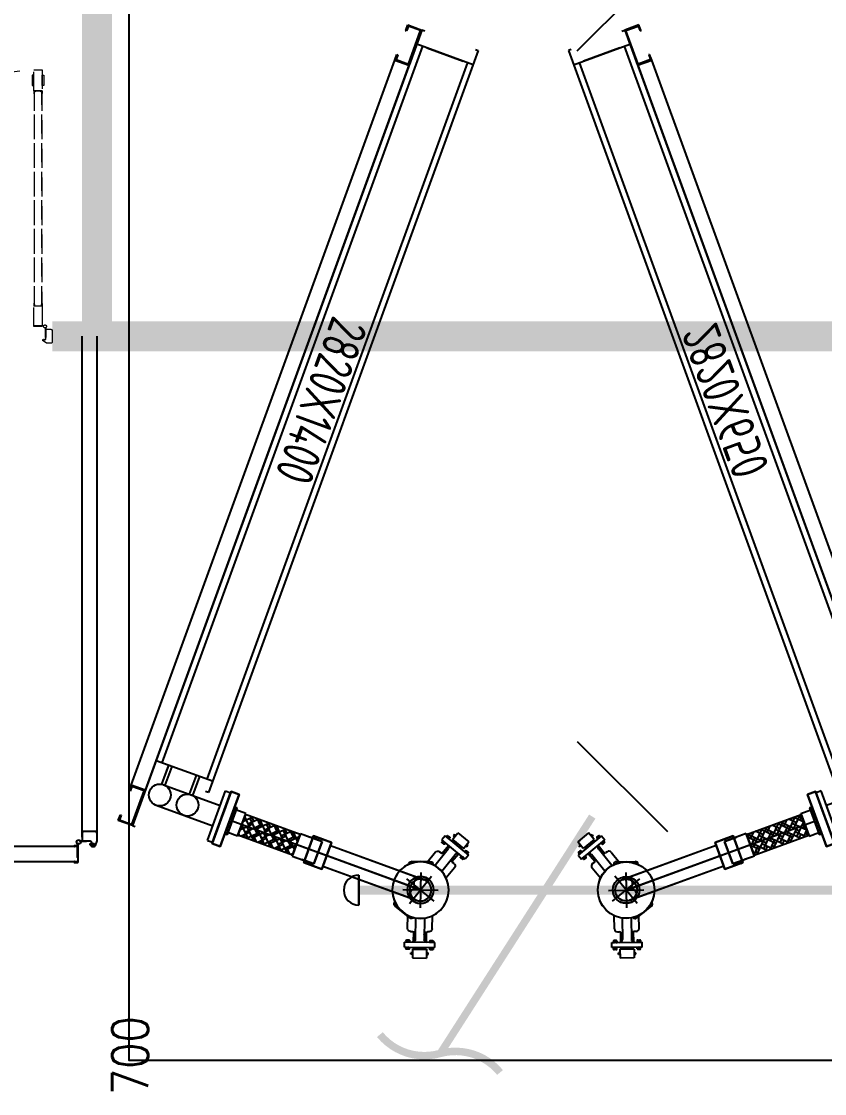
# Model space of a CAD drawing. Extents: x -3080 to 28500, y -1326 to 31609.
# Drawn here: x 6359.8 to 6627.4, y 8377.7 to 8734.8 of the extents above; entities that cross this region are included whole.
import ezdxf
from ezdxf.enums import TextEntityAlignment as Align

# ---------------------------------------------------------------- set-up
doc = ezdxf.new("R2010")
doc.units = 0
doc.header["$LTSCALE"] = 100
doc.linetypes.add('188K-SM-03-F05-ARCH-PA-Y2257103$0$DASHED', pattern=[19.05, 12.7, -6.35])
doc.linetypes.add('X-S-FAB-L05$0$DASHED', pattern=[0.75, 0.5, -0.25])
for name, color, linetype in [('0-xref', 8, 'Continuous'), ('188K-SM-03-F05-ARCH-PA-Y2257103$0$K-DIivder-3.5', 53, '188K-SM-03-F05-ARCH-PA-Y2257103$0$DASHED'), ('188K-SM-03-F05-ARCH-PA-Y2257103$0$K-Door', 53, 'Continuous'), ('188K-SM-03-F05-ARCH-PA-Y2257103$0$K-W-P1-3.5-非抗', 53, 'Continuous'), ('188K-SM-03-F05-MECH-DCC-Y2257103$0$00_AC_CHS_20℃', 3, 'Continuous'), ('188K-SM-03-F05-MECH-DCC-Y2257103$0$00_DCC', 7, 'Continuous'), ('188K-SM-03-F05-MECH-DCC-Y2257103$0$00_閥站分組', 1, 'Continuous'), ('188K-SM-07-F10-MECH-CR PIPE-Y2257103$0$00_AC_CHS_20℃', 3, 'Continuous'), ('188K-SM-07-F10-MECH-CR PIPE-Y2257103$0$00_DCC', 7, 'Continuous'), ('188K-SM-07-F10-MECH-CR PIPE-Y2257103$0$00_閥站分組', 1, 'Continuous'), ('X-S-FAB-L05$0$BR-D', 8, 'X-S-FAB-L05$0$DASHED'), ('X-S-FAB-L05$0$S-鋼柱', 8, 'Continuous'), ('X-S-FAB-L05$0$斜撐', 8, 'Continuous')]:
    doc.layers.add(name, color=color, linetype=linetype)
doc.layers.add('188K-SM-03-F05-ARCH-PA-Y2257103$0$K-DOOR-鋼板門', color=53, linetype='188K-SM-03-F05-ARCH-PA-Y2257103$0$DASHED', lineweight=9)
doc.layers.add('X-S-FAB-L05$0$XREF', color=8, linetype='Continuous', lineweight=0)
doc.styles.add('188K-SM-03-F05-ARCH-PA-Y2257103$0$Standard', font='txt.shx', dxfattribs={"bigfont": 'chineset.shx'})
doc.styles.add('188K-SM-03-F05-MECH-DCC-Y2257103$0$XFM1Q20-200k$0$aa-txt', font='isocp.shx', dxfattribs={"bigfont": 'chineset.shx'})
doc.styles.add('188K-SM-07-F10-MECH-CR PIPE-Y2257103$0$XFM1Q20-200k$0$aa-txt', font='isocp.shx', dxfattribs={"bigfont": 'chineset.shx'})
pattern_1 = [(135, (-2258.2576, -4619.8331), (-8e-16, 2.4374981), [5.1707143, -1.7235714]), (45, (-2259.4764, -4618.6144), (-8e-16, 2.4374981), [5.1707143, -1.7235714])]

# ---------------------------------------------------------------- blocks, each defined once
blk = doc.blocks.new('X-S-FAB-L05$0$SC1')
at = {"layer": 'DefPoints'}
blk.add_line((27924.99, 8342.12), (27954.99, 8312.12), dxfattribs=at)
blk = doc.blocks.new('X-S-FAB-L05$0$斜撐')
at = {"layer": 'X-S-FAB-L05$0$BR-D', "const_width": 0.5}
blk.add_lwpolyline([(962.111, 215.553, -0.296213), (957.952, 215.189, 0.299957), (953.747, 214.85, 0.006918)], format="xyb", dxfattribs=at)
at = {"layer": 'X-S-FAB-L05$0$BR-D', "linetype": 'ByBlock', "const_width": 0.5}
blk.add_lwpolyline([(964.365, 197.57), (957.952, 215.189)], dxfattribs=at)
blk = doc.blocks.new('X-S-FAB-L05$0$VC(C)')
at = {"layer": 'X-S-FAB-L05$0$S-鋼柱', "rotation": 90}
blk.add_blockref('X-S-FAB-L05$0$SC1', (14887.13, -19199.99), dxfattribs=at)
at = {"layer": 'X-S-FAB-L05$0$S-鋼柱'}
blk.add_blockref('X-S-FAB-L05$0$SC1', (-21379.98, 152.88), dxfattribs=at)
at = {"layer": 'X-S-FAB-L05$0$斜撐', "xscale": -5.000000000000004, "yscale": 5, "zscale": 5, "rotation": 167.3146368959792}
blk.add_blockref('X-S-FAB-L05$0$斜撐', (2062.8, 10492.59), dxfattribs=at)
blk = doc.blocks.new('X-S-FAB-L05')
at = {"layer": 'X-S-FAB-L05$0$XREF'}
blk.add_blockref('X-S-FAB-L05$0$VC(C)', (0, 0), dxfattribs=at)
blk = doc.blocks.new('188K-SM-03-F05-ARCH-PA-Y2257103$0$單開鋼板-900x1700')
at = {"ltscale": 0.005}
for p, q in [((6.12, 86.91), (6.67, 86.91)), ((6.12, 83.5), (6.12, 86.91)), ((6.67, 86.91), (6.67, 83.5)), ((6.67, 83.5), (6.12, 83.5)), ((3.47, 10.36), (3.47, 81.46)), ((3.47, 81.46), (3.51, 81.46)), ((3.51, 81.46), (3.51, 10.36)), ((5.93, 10.36), (5.93, 81.46)), ((5.93, 81.46), (5.98, 81.46)), ((5.98, 81.46), (5.97, 10.36)), ((3.51, 10.36), (3.47, 10.36)), ((5.97, 10.36), (5.93, 10.36)), ((0, 1.95), (0, -1.95)), ((1.98, 2.3), (0.35, 2.3)), ((2.09, -1.05), (2.09, 2.2)), ((87.91, -1.05), (87.91, 2.2)), ((88.02, 2.3), (89.65, 2.3)), ((90, 1.95), (90, -1.95)), ((0.35, -2.3), (1.95, -2.3)), ((1.95, -2.3), (3.05, -1.58)), ((2.63, -1.05), (2.09, -1.05)), ((2.52, -1.25), (2.52, -1.12)), ((2.52, -1.12), (2.63, -1.12)), ((3.05, -1.25), (2.52, -1.25)), ((3.1, -1.05), (2.94, -1.05)), ((2.94, -1.12), (3.05, -1.12)), ((3.05, -1.12), (3.05, -1.25)), ((3.13, -1.41), (3.13, -1.08)), ((86.87, -1.41), (86.87, -1.08)), ((86.9, -1.05), (87.06, -1.05)), ((86.95, -1.12), (86.95, -1.25)), ((87.06, -1.12), (86.95, -1.12)), ((86.95, -1.25), (87.48, -1.25)), ((88.05, -2.3), (86.95, -1.58)), ((87.37, -1.05), (87.91, -1.05)), ((87.48, -1.12), (87.37, -1.12)), ((87.48, -1.25), (87.48, -1.12)), ((89.65, -2.3), (88.05, -2.3))]:
    blk.add_line(p, q, dxfattribs=at)
for points in [[(3.33, 83.5), (3.33, 86.91), (2.78, 86.91), (2.78, 83.5)], [(6.12, 81.69), (6.12, 88.72), (3.33, 88.72), (3.33, 81.69)], [(6.11, 3.21), (6.11, 10.12), (3.33, 10.12), (3.33, 3.21)], [(5.9, 3.6), (2.77, 3.6), (2.77, 3.43), (5.9, 3.43)], [(2.26, -0.37), (2.26, 2.91), (2.09, 2.91), (2.09, -0.37)]]:
    blk.add_lwpolyline(points, close=True, dxfattribs=at)
for points in [[(3.37, 81.74), (3.37, 80.89, 0.158507), (3.38, 80.87), (3.43, 80.8, 0.72636), (3.47, 80.81), (3.47, 80.91, 0.414214), (3.46, 80.93, -0.414214), (3.44, 80.94), (3.44, 81.44, -0.414214), (3.47, 81.46), (3.77, 81.46, 0.414214), (3.79, 81.48), (3.79, 81.5, 0.414214), (3.77, 81.53), (3.47, 81.53, -0.414214), (3.44, 81.55), (3.44, 81.66, -0.414214), (3.47, 81.68), (4.7, 81.68), (4.72, 81.7), (4.75, 81.68), (5.98, 81.68, -0.414214), (6, 81.66), (6, 81.55, -0.414214), (5.98, 81.53), (5.68, 81.53, 0.414214), (5.66, 81.5), (5.66, 81.48, 0.414214), (5.68, 81.46), (5.98, 81.46, -0.414214), (6, 81.44), (6, 80.94, -0.414214), (5.99, 80.93), (5.99, 80.93, 0.414214), (5.98, 80.91), (5.98, 80.81, 0.72636), (6.01, 80.8), (6.07, 80.87, 0.158507), (6.07, 80.89), (6.07, 81.74, 0.414214), (6.05, 81.76), (3.4, 81.76, 0.414214)], [(4.72, 10.11), (4.7, 10.13), (3.46, 10.13, -0.414214), (3.44, 10.16), (3.44, 10.27, -0.414214), (3.46, 10.29), (3.77, 10.29, 0.414214), (3.79, 10.31), (3.79, 10.34, 0.414214), (3.77, 10.36), (3.46, 10.36, -0.414214), (3.44, 10.38), (3.44, 10.87, -0.414214), (3.45, 10.89), (3.45, 10.89, 0.414214), (3.47, 10.9), (3.47, 11, 0.72636), (3.43, 11.02), (3.38, 10.94, 0.158507), (3.37, 10.93), (3.37, 10.07, 0.414214), (3.39, 10.05), (6.05, 10.05, 0.414214), (6.07, 10.07), (6.07, 10.93, 0.158507), (6.07, 10.94), (6.01, 11.02, 0.72636), (5.97, 11), (5.97, 10.9, 0.414214), (5.99, 10.89, -0.414214), (6, 10.87), (6, 10.38, -0.414214), (5.98, 10.36), (5.67, 10.36, 0.414214), (5.65, 10.34), (5.65, 10.31, 0.414214), (5.67, 10.29), (5.98, 10.29, -0.414214), (6, 10.27), (6, 10.16, -0.414214), (5.98, 10.13), (4.74, 10.13)]]:
    blk.add_lwpolyline(points, format="xyb", close=True, dxfattribs=at)
at = {"linetype": '188K-SM-03-F05-ARCH-PA-Y2257103$0$DASHED', "ltscale": 0.01}
blk.add_arc((2.39, 3.27), 85.53, 359.2774, 87.5065, dxfattribs=at)
at = {"ltscale": 0.005, "extrusion": (0, 0, -1)}
blk.add_ellipse((2.4, 3.29), major_axis=(-0.344, 0.344), ratio=1, start_param=5.497787, end_param=11.780972, dxfattribs=at)
at = {"ltscale": 0.005}
for centre, major_axis, start_param, end_param in [((0.35, 1.95), (0.246, -0.246), 2.356194, 3.926991), ((1.98, 2.2), (0.0738, -0.0738), 7.068583, 8.63938), ((88.02, 2.2), (-0.0738, -0.0738), -2.356194, -0.785398), ((89.65, 1.95), (-0.246, -0.246), 2.356194, 3.926991), ((0.35, -1.95), (-0.246, -0.246), 5.497787, 7.068583), ((2.63, -1.08), (-0.0246, -0.0246), 0.785398, 3.926991), ((2.94, -1.08), (-0.0246, -0.0246), 3.926991, 7.068583), ((2.92, -1.41), (0.148, -0.148), 6.162283, 7.068583), ((3.1, -1.08), (0.0246, -0.0246), 7.068583, 8.63938), ((86.9, -1.08), (-0.0246, -0.0246), -2.356194, -0.785398), ((87.08, -1.41), (-0.148, -0.148), -0.785398, 0.120903), ((87.06, -1.08), (0.0246, -0.0246), -0.785398, 2.356194), ((87.37, -1.08), (0.0246, -0.0246), 2.356194, 5.497787), ((89.65, -1.95), (0.246, -0.246), -0.785398, 0.785398)]:
    blk.add_ellipse(centre, major_axis=major_axis, ratio=1, start_param=start_param, end_param=end_param, dxfattribs=at)
blk = doc.blocks.new('188K-SM-03-F05-ARCH-PA-Y2257103$0$雙開門-2000×1700')
for p, q in [((189.2, 97.53), (189.2, 92.63)), ((190, 97.53), (189.2, 97.53)), ((190, 92.63), (190, 97.53)), ((185.2, 96.18), (183.81, 96.12)), ((189.2, 96.18), (185.2, 96.18)), ((185.24, 93.98), (189.2, 93.98)), ((189.2, 92.63), (190, 92.63)), ((1.82, 2.5), (0, 2.5)), ((0, -2.5), (0, 2.5)), ((198.18, 2.5), (200, 2.5)), ((200, -2.5), (200, 2.5)), ((1.82, -2.5), (0, -2.5)), ((198.18, -2.5), (200, -2.5))]:
    blk.add_line(p, q)
for points in [[(10.89, 100.14), (10.89, 101.97), (10.89, 100.14), (4.29, 100.14), (4.29, 99.99), (4.73, 99.99), (4.73, 98.92, 0.414214), (4.85, 98.8), (4.97, 98.8), (4.97, 98.92), (4.87, 98.92), (4.87, 99.89), (5, 99.89), (5, 4.08), (4.87, 4.08), (4.87, 5.06), (4.97, 5.06), (4.97, 5.18), (4.85, 5.18, 0.414214), (4.73, 5.06), (4.73, 3.96, 0.414214), (4.85, 3.84), (10.15, 3.84, 0.414214), (10.28, 3.96), (10.28, 5.06, 0.414214), (10.15, 5.18), (10.03, 5.18), (10.03, 5.06), (10.13, 5.06), (10.13, 4.08), (10, 4.08), (10, 99.89), (10.13, 99.89), (10.13, 98.92), (10.03, 98.92), (10.03, 98.8), (10.15, 98.8, 0.414214), (10.28, 98.92), (10.28, 99.89), (11.07, 99.89, 0.414214), (11.13, 99.95), (11.13, 102.15, 0.414214), (11.07, 102.21), (10.28, 102.21), (10.28, 101.97), (10.89, 101.97)], [(195.89, 100.13), (195.89, 101.96), (195.89, 100.13), (189.29, 100.13), (189.29, 99.99), (189.72, 99.99), (189.72, 98.91, 0.414214), (189.85, 98.79), (189.97, 98.79), (189.97, 98.91), (189.87, 98.91), (189.87, 99.89), (190, 99.89), (190, 4.08), (189.87, 4.08), (189.87, 5.06), (189.97, 5.06), (189.97, 5.18), (189.85, 5.18, 0.414214), (189.72, 5.06), (189.72, 3.96, 0.414214), (189.85, 3.84), (195.15, 3.84, 0.414214), (195.27, 3.96), (195.27, 5.06, 0.414214), (195.15, 5.18), (195.03, 5.18), (195.03, 5.06), (195.13, 5.06), (195.13, 4.08), (195, 4.08), (195, 99.89), (195.13, 99.89), (195.13, 98.91), (195.03, 98.91), (195.03, 98.79), (195.15, 98.79, 0.414214), (195.27, 98.91), (195.27, 99.89), (196.07, 99.89, 0.414214), (196.13, 99.95), (196.13, 102.15, 0.414214), (196.07, 102.21), (195.28, 102.21), (195.28, 101.96), (195.89, 101.96)], [(195.8, 96.18), (199.8, 96.18), (201.19, 96.12, -0.327495), (201.98, 95.44, -0.089847), (202.2, 84.71, -1.144881), (200.27, 85.14, 0.137079), (200.27, 93.46, 0.349357), (199.76, 93.98), (195.8, 93.98)], [(4.73, -0.61, 0.306748), (4.46, -0.21), (4.14, -0.21, 0.306748), (3.87, -0.61), (3.98, -0.61, -0.414214), (4.09, -0.72), (4.09, -0.73), (3.96, -0.73), (3.96, -1.46), (4.63, -1.46), (4.63, -0.73), (4.51, -0.73), (4.51, -0.72, -0.414214), (4.62, -0.61), (4.73, -0.61), (4.8, -0.61, -0.414214), (5, -0.81), (5, -1.47, -0.320245), (4.66, -1.95), (3.05, -2.5), (0.6, -2.5, -0.414214), (0, -1.9), (0, 1.9, -0.414214), (0.6, 2.5), (3.05, 2.5), (3.05, 0.05), (3.05, 0.05, 0.414214), (3.71, -0.61), (3.86, -0.61)], [(195.27, -0.61, -0.306748), (195.54, -0.21), (195.86, -0.21, -0.306748), (196.13, -0.61), (196.02, -0.61, 0.414214), (195.91, -0.72), (195.91, -0.73), (196.04, -0.73), (196.04, -1.46), (195.37, -1.46), (195.37, -0.73), (195.49, -0.73), (195.49, -0.72, 0.414214), (195.38, -0.61), (195.27, -0.61), (195.2, -0.61, 0.414214), (195, -0.81), (195, -1.47, 0.320245), (195.34, -1.95), (196.95, -2.5), (199.4, -2.5, 0.414214), (200, -1.9), (200, 1.9, 0.414214), (199.4, 2.5), (196.95, 2.5), (196.95, 0.05), (196.95, 0.05, -0.414214), (196.29, -0.61), (196.14, -0.61)]]:
    blk.add_lwpolyline(points, format="xyb")
blk.add_lwpolyline([(195, 92.63), (195, 97.53), (195.8, 97.53), (195.8, 92.63)], close=True)
at = {"ltscale": 500}
for points in [[(8.53, 3.84), (4.03, 3.84), (4.03, 4.09), (8.53, 4.09)], [(191.47, 3.84), (195.97, 3.84), (195.97, 4.09), (191.47, 4.09)], [(3.3, 1), (3.3, 3.1), (3.05, 3.1), (3.05, 1)], [(196.7, 1), (196.7, 3.1), (196.95, 3.1), (196.95, 1)]]:
    blk.add_lwpolyline(points, close=True, dxfattribs=at)
at = {"linetype": '188K-SM-03-F05-ARCH-PA-Y2257103$0$DASHED', "ltscale": 0.01}
for centre, start, end in [((0, 0), 0, 87.2908), ((200, 0), 92.7092, 180)]:
    blk.add_arc(centre, 100, start, end, dxfattribs=at)
for centre, major_axis, start_param, end_param in [((212.54, 89.46), (-21.29, 21.29), 0.585307, 0.943734), ((183.88, 95.25), (0.624, 0.624), 0.866962, 2.13291), ((199.61, 89.32), (-10.93, 10.93), 0.51383, 1.058752), ((185.31, 93.4), (-0.417, 0.417), -0.669314, 0.675093), ((183.79, 84.79), (-0.707, 0.707), 0.872811, 4.284184)]:
    blk.add_ellipse(centre, major_axis=major_axis, ratio=1, start_param=start_param, end_param=end_param)
at = {"ltscale": 500, "extrusion": (0, 0, -1)}
blk.add_ellipse((3.5, 3.64), major_axis=(0.495, 0.495), ratio=1, start_param=3.926991, end_param=10.210176, dxfattribs=at)
at = {"ltscale": 500}
blk.add_ellipse((196.5, 3.64), major_axis=(-0.495, 0.495), ratio=1, start_param=3.926991, end_param=10.210176, dxfattribs=at)
at = {"color": 8, "style": '188K-SM-03-F05-ARCH-PA-Y2257103$0$Standard', "width": 0.85}
blk.add_text('2000*1700', height=12, dxfattribs=at).set_placement((100, -13.5), align=Align.MIDDLE_CENTER)
blk = doc.blocks.new('188K-SM-03-F05-ARCH-PA-Y2257103')
at = {"layer": '188K-SM-03-F05-ARCH-PA-Y2257103$0$K-DIivder-3.5', "linetype": 'ByBlock', "ltscale": 2, "const_width": 10}
blk.add_lwpolyline([(6385, 9007.5), (6385, 8629.99)], dxfattribs=at)
at = {"layer": '188K-SM-03-F05-ARCH-PA-Y2257103$0$K-DIivder-3.5', "linetype": 'ByBlock', "ltscale": 2, "const_width": 10, "elevation": 0}
blk.add_lwpolyline([(6370.05, 8629.99), (7515.05, 8629.99)], dxfattribs=at)
at = {"layer": '188K-SM-03-F05-ARCH-PA-Y2257103$0$K-W-P1-3.5-非抗'}
for p, q in [((6380, 8465), (6380, 8629.99)), ((6385, 8465), (6385, 8629.99))]:
    blk.add_line(p, q, dxfattribs=at)
at = {"layer": '188K-SM-03-F05-ARCH-PA-Y2257103$0$K-Door', "rotation": 89.99999999999999}
blk.add_blockref('188K-SM-03-F05-ARCH-PA-Y2257103$0$雙開門-2000×1700', (6382.5, 8265), dxfattribs=at)
at = {"layer": '188K-SM-03-F05-ARCH-PA-Y2257103$0$K-DOOR-鋼板門', "xscale": -1}
blk.add_blockref('188K-SM-03-F05-ARCH-PA-Y2257103$0$單開鋼板-900x1700', (6370.05, 8629.99, 0), dxfattribs=at)
blk = doc.blocks.new('188K-SM-03-F05-MECH-DCC-Y2257103$0$XFM1P20-200k$0$005')
at = {"layer": '188K-SM-03-F05-MECH-DCC-Y2257103$0$00_DCC'}
h = blk.add_hatch(dxfattribs=at)
h.set_pattern_fill('AR-HBONE', color=60, scale=0.430893, angle=360, style=0)
h.set_pattern_definition(pattern_1)
h.paths.add_polyline_path([(21.88125, -3.01625), (21.88125, 3.01625), (5.88125, 3.01625), (5.88125, -3.01625)])
edge = h.paths.add_edge_path(flags=17)
edge.add_line((21.88125, 3.01625), (21.88125, -3.01625))
at = {"layer": '188K-SM-03-F05-MECH-DCC-Y2257103$0$00_DCC', "color": 60}
for p, q in [((5.88125, 3.31625), (3, 3.31625)), ((5.88125, 3.31625), (5.88125, -3.31625)), ((21.88125, 3.01625), (5.88125, 3.01625)), ((5.88125, 3.01625), (5.88125, -3.01625)), ((21.88125, 3.31625), (24.7625, 3.31625)), ((21.88125, 3.31625), (21.88125, -3.31625)), ((21.88125, 3.01625), (21.88125, -3.01625)), ((21.88125, -3.01625), (21.88125, 3.01625)), ((28.2625, 3.31625), (24.7625, 3.31625)), ((28.2625, 3.31625), (28.2625, -3.31625)), ((5.88125, -3.31625), (3, -3.31625)), ((21.88125, -3.01625), (5.88125, -3.01625)), ((21.88125, -3.31625), (28.2625, -3.31625)), ((28.2625, -3.31625), (25.38125, -3.31625))]:
    blk.add_line(p, q, dxfattribs=at)
for points in [[(0, -7.6), (0, 7.6), (2.38125, 7.6), (2.38125, -7.6), (0, -7.6)], [(2.38125, 3.8975), (3, 3.8975), (3, -3.8975), (2.38125, -3.8975)]]:
    blk.add_lwpolyline(points, dxfattribs=at)
blk = doc.blocks.new('188K-SM-03-F05-MECH-DCC-Y2257103$0$DCC_配管')
at = {"layer": '188K-SM-03-F05-MECH-DCC-Y2257103$0$00_DCC', "color": 60}
for p, q in [((-70.17, 42.9, 0), (-71.01, 42.9, 0)), ((-68.98, 44.57, 0), (-69.54, 44.57, 0)), ((-69.54, 44.57, 0), (-69.54, 44.07, 0)), ((-68.98, 44.07, 0), (-69.54, 44.07, 0)), ((-64.28, 45.79, 0), (-68.98, 45.79, 0)), ((-68.98, 42.85, 0), (-68.98, 45.79, 0)), ((-64.28, 42.85, 0), (-64.28, 45.79, 0)), ((-64.28, 44.57, 0), (-63.72, 44.57, 0)), ((-64.28, 44.07, 0), (-63.72, 44.07, 0)), ((-63.72, 44.57, 0), (-63.72, 44.07, 0)), ((-63.08, 42.9, 0), (-62.24, 42.9, 0)), ((-71.66, 42.26, 0), (-71.66, 40.55, 0)), ((-61.6, 42.26, 0), (-71.66, 42.26, 0)), ((-71.66, 40.55, 0), (-61.6, 40.55, 0)), ((-71.15, 42.78, 0), (-71.15, 42.38, 0)), ((-71.15, 40.03, 0), (-71.15, 40.44, 0)), ((-70.17, 39.92, 0), (-71.01, 39.92, 0)), ((-70.87, 42.78, 0), (-70.87, 42.38, 0)), ((-70.87, 40.03, 0), (-70.87, 40.44, 0)), ((-70.31, 42.78, 0), (-70.31, 42.38, 0)), ((-70.31, 40.03, 0), (-70.31, 40.44, 0)), ((-70.03, 42.78, 0), (-70.03, 42.38, 0)), ((-70.03, 40.03, 0), (-70.03, 40.44, 0)), ((-64.28, 42.85, 0), (-68.98, 42.85, 0)), ((-68.77, 37.09, 0), (-68.77, 40.49, 0)), ((-68.12, 32.48, 0), (-68.12, 39.59, 0)), ((-67.74, 42.26, 0), (-67.74, 42.85, 0)), ((-65.52, 42.26, 0), (-65.52, 42.85, 0)), ((-65.14, 32.48, 0), (-65.14, 39.55, 0)), ((-64.49, 37.09, 0), (-64.49, 40.49, 0)), ((-63.22, 42.78, 0), (-63.22, 42.38, 0)), ((-63.22, 40.03, 0), (-63.22, 40.44, 0)), ((-63.08, 39.92, 0), (-62.24, 39.92, 0)), ((-62.94, 42.78, 0), (-62.94, 42.38, 0)), ((-62.94, 40.03, 0), (-62.94, 40.44, 0)), ((-62.38, 42.78, 0), (-62.38, 42.38, 0)), ((-62.38, 40.03, 0), (-62.38, 40.44, 0)), ((-62.1, 42.78, 0), (-62.1, 42.38, 0)), ((-62.1, 40.03, 0), (-62.1, 40.44, 0)), ((-61.6, 42.26, 0), (-61.6, 40.55, 0)), ((-70.73, 36.03, 0), (-70.73, 31.66, 0)), ((-69.73, 37.03, 0), (-69.12, 37.03, 0)), ((-63.52, 37.03, 0), (-64.14, 37.03, 0)), ((-62.52, 36.03, 0), (-62.52, 31.66, 0)), ((-66.63, 17.31, 0), (-66.63, 29.02, 0)), ((-33.99, 15.66), (-65.24, 26.54, 0)), ((-72.48, 23.16, 0), (-60.78, 23.16, 0)), ((-66.63, 23.16, 0), (-3.17, 1.1)), ((-36.38, 8.77), (-67.83, 19.72, 0)), ((-70.73, 14.66, 0), (-70.73, 14.67, 0)), ((-62.52, 14.66, 0), (-62.52, 14.67, 0)), ((-69.73, 13.66, 0), (-63.52, 13.66, 0)), ((-1.2, -3.45), (1.2, 3.45))]:
    blk.add_line(p, q, dxfattribs=at)
at = {"layer": '188K-SM-03-F05-MECH-DCC-Y2257103$0$00_DCC', "color": 60, "elevation": 0}
for points in [[(-30.71, 5.67), (-36.73, 7.76), (-33.64, 16.67), (-27.62, 14.58)], [(-31.42, 5.91), (-30.71, 5.67), (-27.62, 14.58), (-28.33, 14.83)]]:
    blk.add_lwpolyline(points, dxfattribs=at)
at = {"layer": '188K-SM-03-F05-MECH-DCC-Y2257103$0$00_DCC', "color": 60}
for radius in [9.44, 4.44, 3.65]:
    blk.add_circle((-66.63, 23.16, 0), radius, dxfattribs=at)
for centre, radius, start, end in [((-71.01, 42.75, 0), 0.143, 12.6804, 167.3196), ((-70.59, 42.49, 0), 0.406, 46.3972, 133.6028), ((-70.17, 42.75, 0), 0.143, 12.6804, 167.3196), ((-63.08, 42.75, 0), 0.143, 12.6804, 167.3196), ((-62.66, 42.49, 0), 0.406, 46.3972, 133.6028), ((-62.24, 42.75, 0), 0.143, 12.6804, 167.3196), ((-71.29, 42.41, 0), 0.143, 270, 347.3196), ((-71.29, 40.41, 0), 0.143, 12.6804, 90), ((-71.01, 42.41, 0), 0.143, 192.6804, 347.3196), ((-71.01, 40.41, 0), 0.143, 12.6804, 167.3196), ((-71.01, 40.06, 0), 0.143, 192.6804, 347.3196), ((-70.59, 42.67, 0), 0.406, 226.3972, 313.6028), ((-70.59, 40.14, 0), 0.406, 46.3972, 133.6028), ((-70.59, 40.33, 0), 0.406, 226.3972, 313.6028), ((-70.17, 42.41, 0), 0.143, 192.6804, 347.3196), ((-70.17, 40.41, 0), 0.143, 12.6804, 167.3196), ((-70.17, 40.06, 0), 0.143, 192.6804, 347.3196), ((-69.89, 42.41, 0), 0.143, 192.6804, 270), ((-69.89, 40.41, 0), 0.143, 90, 167.3196), ((-69.12, 39.55, 0), 1, 0, 90), ((-64.13, 39.55, 0), 1, 90, 180), ((-63.36, 42.41, 0), 0.143, 270, 347.3196), ((-63.36, 40.41, 0), 0.143, 12.6804, 90), ((-63.08, 42.41, 0), 0.143, 192.6804, 347.3196), ((-63.08, 40.41, 0), 0.143, 12.6804, 167.3196), ((-63.08, 40.06, 0), 0.143, 192.6804, 347.3196), ((-62.66, 42.67, 0), 0.406, 226.3972, 313.6028), ((-62.66, 40.14, 0), 0.406, 46.3972, 133.6028), ((-62.66, 40.33, 0), 0.406, 226.3972, 313.6028), ((-62.24, 42.41, 0), 0.143, 192.6804, 347.3196), ((-62.24, 40.41, 0), 0.143, 12.6804, 167.3196), ((-62.24, 40.06, 0), 0.143, 192.6804, 347.3196), ((-61.96, 42.41, 0), 0.143, 192.6804, 270), ((-61.96, 40.41, 0), 0.143, 90, 167.3196), ((-69.73, 36.03, 0), 1, 90, 180), ((-69.12, 38.03, 0), 1, 270, 0), ((-64.14, 38.03, 0), 1, 180, 270), ((-63.52, 36.03, 0), 1, 0, 90), ((-66.67, 20.94, 0), 2.22, 271.0793, 88.9207), ((-69.73, 14.66, 0), 1, 180, 270), ((-63.52, 14.66, 0), 1, 270, 0)]:
    blk.add_arc(centre, radius, start, end, dxfattribs=at)
at = {"layer": '188K-SM-03-F05-MECH-DCC-Y2257103$0$00_DCC', "color": 60, "xscale": -1.210111893907765, "yscale": 1.210111893907765, "zscale": 1.210111893907765, "rotation": 340.8548292855317}
blk.add_blockref('188K-SM-03-F05-MECH-DCC-Y2257103$0$XFM1P20-200k$0$005', (0, 0), dxfattribs=at)
blk = doc.blocks.new('188K-SM-03-F05-MECH-DCC-Y2257103$0$DCC-2_2.82x1.4')
at = {"layer": '188K-SM-03-F05-MECH-DCC-Y2257103$0$00_DCC', "color": 4}
for p, q in [((278.05, 32.11), (260.55, 32.11)), ((260.55, 30.31), (260.55, 32.11)), ((278.05, 30.31), (260.55, 30.31)), ((265.65, 10.21), (265.65, 30.31)), ((272.95, 10.21), (272.95, 30.31)), ((278.05, 30.31), (278.05, 32.11)), ((0, 25.01), (263, 25.11)), ((0, 24.01), (0, 25.01)), ((5, 25.01), (5, 5.01)), ((5, 25.01), (5, 5.01)), ((259, 25.11), (259, 5.11)), ((263, 25.11), (263, 24.11)), ((5, 23.01), (259, 23.11)), ((5, 8.61), (5, 21.41)), ((265.65, 20.61), (259, 20.61)), ((265.65, 19.41), (259, 19.41)), ((265.65, 10.81), (259, 10.81)), ((265.65, 9.61), (259, 9.61)), ((0, 6.01), (0, 5.01)), ((5, 7.01), (259, 7.11))]:
    blk.add_line(p, q, dxfattribs=at)
at = {"layer": '188K-SM-03-F05-MECH-DCC-Y2257103$0$00_DCC', "color": 24}
for p, q in [((0, 5.01), (282, 5.11)), ((282, 5.11), (282, 6.11))]:
    blk.add_line(p, q, dxfattribs=at)
at = {"layer": '188K-SM-03-F05-MECH-DCC-Y2257103$0$00_DCC'}
for p, q in [((0, 0), (0, 5)), ((0, 5), (12.5, 5)), ((12.18, 4.68), (0.32, 4.68)), ((0.32, 4.68), (0.32, 0.32)), ((12.18, 0.32), (12.18, 4.68)), ((12.5, 5), (12.5, 0)), ((12.5, -0.05), (12.5, 4.95)), ((269.5, 5.11), (269.5, 0.11)), ((269.5, 0.11), (269.5, 5.11)), ((269.5, 5.11), (282, 5.11)), ((281.68, 4.79), (269.82, 4.79)), ((269.82, 4.79), (269.82, 0.43)), ((281.68, 0.43), (281.68, 4.79)), ((282, 5.11), (282, 0.11)), ((2, 0), (0, 0)), ((0.32, 0.32), (2, 0.32)), ((2, 0.32), (2, 0)), ((10.5, 0), (10.5, 0.32)), ((10.5, 0.32), (12.18, 0.32)), ((12.5, 0), (10.5, 0)), ((271.5, 0.11), (269.5, 0.11)), ((269.82, 0.43), (271.5, 0.43)), ((271.5, 0.43), (271.5, 0.11)), ((280, 0.11), (280, 0.43)), ((280, 0.43), (281.68, 0.43)), ((282, 0.11), (280, 0.11))]:
    blk.add_line(p, q, dxfattribs=at)
at = {"layer": '188K-SM-03-F05-MECH-DCC-Y2257103$0$00_DCC', "color": 3}
for p, q in [((12.5, 4.95), (269.5, 5.11)), ((269.5, 0.11), (12.5, -0.05))]:
    blk.add_line(p, q, dxfattribs=at)
at = {"layer": '188K-SM-03-F05-MECH-DCC-Y2257103$0$00_DCC'}
blk.add_lwpolyline([(2, -0.16), (2, 0)], dxfattribs=at)
at = {"layer": '188K-SM-03-F05-MECH-DCC-Y2257103$0$00_DCC', "color": 4}
for centre in [(269.3, 20.01), (269.3, 10.21)]:
    blk.add_circle(centre, 3.65, dxfattribs=at)
at = {"layer": '188K-SM-03-F05-MECH-DCC-Y2257103$0$00_DCC', "xscale": -1, "rotation": 70.85482928510031}
blk.add_blockref('188K-SM-03-F05-MECH-DCC-Y2257103$0$DCC_配管', (269.3, 32.11), dxfattribs=at)
at = {"layer": '188K-SM-03-F05-MECH-DCC-Y2257103$0$00_DCC', "color": 4, "style": '188K-SM-03-F05-MECH-DCC-Y2257103$0$XFM1Q20-200k$0$aa-txt', "width": 0.8}
blk.add_text('2820X1400', height=12.5, rotation=360, dxfattribs=at).set_placement((127.55, 15.83), align=Align.MIDDLE)
blk = doc.blocks.new('188K-SM-03-F05-MECH-DCC-Y2257103$0$DCC-3_2.82x0.65')
at = {"layer": '188K-SM-03-F05-MECH-DCC-Y2257103$0$00_DCC'}
for p, q in [((-0.68, -1.88), (0, 0)), ((0, 0), (4.7, -1.71)), ((-0.38, -1.99), (-0.68, -1.88)), ((0.19, -0.41), (-0.38, -1.99)), ((4.29, -1.9), (0.19, -0.41)), ((0.23, -13.05), (4.29, -1.9)), ((4.7, -1.71), (0.42, -13.46)), ((-4.28, -11.75), (-3.59, -9.87)), ((-3.29, -9.98), (-3.87, -11.55)), ((-3.59, -9.87), (-3.29, -9.98)), ((-4.32, -11.73), (0.37, -13.44)), ((0.42, -13.46), (-4.28, -11.75)), ((-3.87, -11.55), (0.23, -13.05)), ((-92.85, -255.13), (-92.17, -253.25)), ((-87.47, -254.96), (-92.17, -253.25)), ((-92.17, -253.25), (-87.47, -254.96)), ((-92.55, -255.24), (-92.85, -255.13)), ((-91.98, -253.66), (-92.55, -255.24)), ((-87.88, -255.15), (-91.98, -253.66)), ((-91.94, -266.3), (-87.88, -255.15)), ((-87.47, -254.96), (-91.75, -266.71)), ((-96.44, -265), (-95.76, -263.12)), ((-95.46, -263.23), (-96.03, -264.8)), ((-95.76, -263.12), (-95.46, -263.23)), ((-91.75, -266.71), (-96.44, -265)), ((-96.03, -264.8), (-91.94, -266.3))]:
    blk.add_line(p, q, dxfattribs=at)
at = {"layer": '188K-SM-03-F05-MECH-DCC-Y2257103$0$00_DCC', "color": 24}
for p, q in [((4.71, -1.71), (-91.75, -266.71)), ((-91.75, -266.71), (-90.81, -267.05))]:
    blk.add_line(p, q, dxfattribs=at)
at = {"layer": '188K-SM-03-F05-MECH-DCC-Y2257103$0$00_DCC', "color": 40}
for p, q in [((5.65, -2.06), (4.71, -1.71)), ((4.88, -7.1), (-81.99, -245.78)), ((21.79, -13.26), (3, -6.41)), ((21.79, -13.26), (3, -6.41)), ((23.5, -8.56), (-66.45, -255.7)), ((6.38, -7.65), (18.4, -12.03)), ((22.56, -8.22), (23.5, -8.56)), ((19.91, -12.57), (-66.96, -251.26)), ((-65.08, -251.94), (-83.87, -245.1)), ((-81.92, -252.88), (-79.64, -246.64)), ((-80.79, -253.3), (-78.52, -247.05)), ((-81.36, -253.09), (-62.47, -259.97)), ((-72.71, -256.24), (-70.43, -249.99)), ((-71.58, -256.65), (-69.31, -250.4)), ((-66.45, -255.7), (-67.39, -255.36)), ((-66.72, -271.62), (-60.72, -255.18)), ((-65.02, -272.24), (-59.03, -255.8)), ((-60.72, -255.18), (-59.03, -255.8)), ((-83.85, -259.95), (-64.97, -266.83)), ((-66.72, -271.62), (-65.02, -272.24))]:
    blk.add_line(p, q, dxfattribs=at)
at = {"layer": '188K-SM-03-F05-MECH-DCC-Y2257103$0$00_DCC', "color": 3}
for p, q in [((-92.17, -253.25), (-4.32, -11.73)), ((0.37, -13.44), (-87.47, -254.96))]:
    blk.add_line(p, q, dxfattribs=at)
at = {"layer": '188K-SM-03-F05-MECH-DCC-Y2257103$0$00_DCC'}
blk.add_lwpolyline([(-0.83, -1.82), (-0.68, -1.88)], dxfattribs=at)
at = {"layer": '188K-SM-03-F05-MECH-DCC-Y2257103$0$00_DCC', "color": 40}
for centre in [(-82.61, -256.52), (-73.4, -259.87)]:
    blk.add_circle(centre, 3.65, dxfattribs=at)
at = {"layer": '188K-SM-03-F05-MECH-DCC-Y2257103$0$00_DCC', "xscale": -1, "rotation": 320.8337698537623}
blk.add_blockref('188K-SM-03-F05-MECH-DCC-Y2257103$0$DCC_配管', (-62.03, -264.02), dxfattribs=at)
at = {"layer": '188K-SM-03-F05-MECH-DCC-Y2257103$0$00_DCC', "color": 40, "style": '188K-SM-03-F05-MECH-DCC-Y2257103$0$XFM1Q20-200k$0$aa-txt', "width": 0.8}
blk.add_text('2820X650', height=12.5, rotation=249.9789, dxfattribs=at).set_placement((-28.8, -125.26), align=Align.MIDDLE)
blk = doc.blocks.new('188K-SM-03-F05-MECH-DCC-Y2257103')
at = {"layer": '188K-SM-03-F05-MECH-DCC-Y2257103$0$00_AC_CHS_20℃', "ltscale": 1000}
for p, q in [((6472.19, 8450.48, 0), (6472.19, 8440.48, 0)), ((6472.19, 8440.48, 0), (6472.19, 8450.48, 0))]:
    blk.add_line(p, q, dxfattribs=at)
at = {"layer": '188K-SM-03-F05-MECH-DCC-Y2257103$0$00_AC_CHS_20℃', "ltscale": 1000, "const_width": 3, "elevation": 0}
blk.add_lwpolyline([(6472.19, 8445.48), (7491.72, 8445.48)], dxfattribs=at)
at = {"layer": '188K-SM-03-F05-MECH-DCC-Y2257103$0$00_AC_CHS_20℃', "ltscale": 1000}
blk.add_arc((6472.19, 8445.48, 0), 5, 90, 270, dxfattribs=at)
blk.add_arc((6472.19, 8445.48, 0), 5, 90, 270, dxfattribs=at)
at = {"layer": '188K-SM-03-F05-MECH-DCC-Y2257103$0$00_閥站分組', "ltscale": 1000}
blk.add_lwpolyline([(6395.66, 8873.93), (7569.78, 8873.93), (7569.78, 8388.77), (6395.66, 8388.77)], close=True, dxfattribs=at)
at = {"layer": '188K-SM-03-F05-MECH-DCC-Y2257103$0$00_DCC', "rotation": 249.978940568662}
blk.add_blockref('188K-SM-03-F05-MECH-DCC-Y2257103$0$DCC-2_2.82x1.4', (6488.52, 8733.69), dxfattribs=at)
at = {"layer": '188K-SM-03-F05-MECH-DCC-Y2257103$0$00_DCC', "xscale": -1}
blk.add_blockref('188K-SM-03-F05-MECH-DCC-Y2257103$0$DCC-3_2.82x0.65', (6565.52, 8733.69), dxfattribs=at)
blk = doc.blocks.new('188K-SM-07-F10-MECH-CR PIPE-Y2257103$0$XFM1P20-200k$0$005')
at = {"layer": '188K-SM-07-F10-MECH-CR PIPE-Y2257103$0$00_DCC'}
h = blk.add_hatch(dxfattribs=at)
h.set_pattern_fill('AR-HBONE', color=60, scale=0.430893, angle=360, style=0)
h.set_pattern_definition(pattern_1)
h.paths.add_polyline_path([(21.88125, -3.01625), (21.88125, 3.01625), (5.88125, 3.01625), (5.88125, -3.01625)])
edge = h.paths.add_edge_path(flags=17)
edge.add_line((21.88125, 3.01625), (21.88125, -3.01625))
at = {"layer": '188K-SM-07-F10-MECH-CR PIPE-Y2257103$0$00_DCC', "color": 60}
for p, q in [((5.88125, 3.31625), (3, 3.31625)), ((5.88125, 3.31625), (5.88125, -3.31625)), ((21.88125, 3.01625), (5.88125, 3.01625)), ((5.88125, 3.01625), (5.88125, -3.01625)), ((21.88125, 3.31625), (24.7625, 3.31625)), ((21.88125, 3.31625), (21.88125, -3.31625)), ((21.88125, 3.01625), (21.88125, -3.01625)), ((21.88125, -3.01625), (21.88125, 3.01625)), ((28.2625, 3.31625), (24.7625, 3.31625)), ((28.2625, 3.31625), (28.2625, -3.31625)), ((5.88125, -3.31625), (3, -3.31625)), ((21.88125, -3.01625), (5.88125, -3.01625)), ((21.88125, -3.31625), (28.2625, -3.31625)), ((28.2625, -3.31625), (25.38125, -3.31625))]:
    blk.add_line(p, q, dxfattribs=at)
for points in [[(0, -7.6), (0, 7.6), (2.38125, 7.6), (2.38125, -7.6), (0, -7.6)], [(2.38125, 3.8975), (3, 3.8975), (3, -3.8975), (2.38125, -3.8975)]]:
    blk.add_lwpolyline(points, dxfattribs=at)
blk = doc.blocks.new('188K-SM-07-F10-MECH-CR PIPE-Y2257103$0$DCC_配管')
at = {"layer": '188K-SM-07-F10-MECH-CR PIPE-Y2257103$0$00_DCC', "color": 60}
for p, q in [((-64.6, 32.32, 0), (-64.61, 32.32, 0)), ((-63.2, 32.48, 0), (-58.33, 28.64, 0)), ((-71.24, 26.73, 0), (-62.06, 19.48, 0)), ((-63.02, 27.7, 0), (-70.28, 18.51, 0)), ((-33.99, 15.66), (-65.45, 26.55, 0)), ((-58.16, 27.23, 0), (-58.16, 27.23, 0)), ((-66.65, 23.11, 0), (-3.17, 1.1)), ((-77.84, 15.55, 0), (-75.14, 18.98, 0)), ((-36.38, 8.77), (-67.65, 19.59, 0)), ((-73.6, 16.72, 0), (-78, 11.14, 0)), ((-71.25, 14.87, 0), (-75.63, 9.32, 0)), ((-82.43, 11.23, 0), (-81.37, 12.58, 0)), ((-74.54, 5, 0), (-82.43, 11.23, 0)), ((-82.36, 10.51, 0), (-82.1, 10.83, 0)), ((-81.37, 12.58, 0), (-73.47, 6.34, 0)), ((-80.65, 12.67, 0), (-80.9, 12.35, 0)), ((-80.43, 12.5, 0), (-80.68, 12.18, 0)), ((-79.81, 12.15, 0), (-80.47, 12.67, 0)), ((-79.99, 12.15, 0), (-80.24, 11.83, 0)), ((-79.77, 11.98, 0), (-80.02, 11.66, 0)), ((-76.96, 13.5, 0), (-79.06, 10.84, 0)), ((-77.68, 14.15, 0), (-77.2, 13.77, 0)), ((-73.6, 10.85, 0), (-75.7, 8.18, 0)), ((-71.4, 10.47, 0), (-68.69, 13.89, 0)), ((-80.7, 9.11, 0), (-82.52, 6.8, 0)), ((-81.66, 9.81, 0), (-82.32, 10.34, 0)), ((-82.19, 8.1, 0), (-81.89, 8.5, 0)), ((-81.76, 7.76, 0), (-82.19, 8.1, 0)), ((-82.14, 10.34, 0), (-81.89, 10.66, 0)), ((-81.45, 8.15, 0), (-81.89, 8.5, 0)), ((-81.7, 9.99, 0), (-81.45, 10.31, 0)), ((-81.48, 9.82, 0), (-81.23, 10.13, 0)), ((-77, 6.19, 0), (-80.7, 9.11, 0)), ((-79.35, 8.8, 0), (-79.72, 8.34, 0)), ((-77.61, 7.43, 0), (-77.98, 6.96, 0)), ((-74.43, 7.76, 0), (-74.68, 7.44, 0)), ((-74.21, 7.58, 0), (-74.46, 7.26, 0)), ((-74.25, 7.76, 0), (-73.59, 7.24, 0)), ((-73.77, 7.24, 0), (-74.02, 6.92, 0)), ((-72.8, 10.3, 0), (-73.28, 10.68, 0)), ((-78.82, 3.89, 0), (-82.52, 6.8, 0)), ((-77, 6.19, 0), (-78.82, 3.89, 0)), ((-78.07, 4.85, 0), (-77.63, 4.5, 0)), ((-77.76, 5.24, 0), (-77.32, 4.89, 0)), ((-77.63, 4.5, 0), (-77.32, 4.89, 0)), ((-76.13, 5.6, 0), (-75.88, 5.92, 0)), ((-76.09, 5.42, 0), (-75.43, 4.9, 0)), ((-75.91, 5.42, 0), (-75.66, 5.74, 0)), ((-75.47, 5.08, 0), (-75.22, 5.4, 0)), ((-75.25, 4.9, 0), (-75, 5.22, 0)), ((-74.54, 5, 0), (-73.47, 6.34, 0)), ((-73.55, 7.06, 0), (-73.8, 6.74, 0)), ((1.2, 3.45), (-1.2, -3.45))]:
    blk.add_line(p, q, dxfattribs=at)
at = {"layer": '188K-SM-07-F10-MECH-CR PIPE-Y2257103$0$00_DCC', "color": 60, "elevation": 0}
for points in [[(-27.62, 14.58), (-33.64, 16.67), (-36.73, 7.76), (-30.71, 5.67)], [(-28.33, 14.83), (-27.62, 14.58), (-30.71, 5.67), (-31.42, 5.91)]]:
    blk.add_lwpolyline(points, dxfattribs=at)
at = {"layer": '188K-SM-07-F10-MECH-CR PIPE-Y2257103$0$00_DCC', "color": 60}
for centre, radius in [((-66.65, 23.1, 0), 9.44), ((-66.65, 23.11, 0), 4.44), ((-66.65, 23.11, 0), 3.65)]:
    blk.add_circle(centre, radius, dxfattribs=at)
for centre, radius, start, end in [((-63.82, 31.7, 0), 1, 51.7097, 141.7097), ((-58.95, 27.85, 0), 1, 321.7097, 51.7097), ((-65.31, 24.87, 0), 2.22, 232.789, 50.6303), ((-77.06, 14.93, 0), 1, 141.7097, 231.7097), ((-82.23, 10.89, 0), 0.143, 334.39, 51.7097), ((-82.01, 10.72, 0), 0.143, 334.39, 129.0293), ((-80.99, 12.46, 0), 0.143, 231.7097, 309.0293), ((-80.77, 12.29, 0), 0.143, 154.39, 309.0293), ((-80.28, 12.23, 0), 0.406, 188.1068, 275.3125), ((-80.56, 12.56, 0), 0.143, 334.39, 129.0293), ((-80.39, 12.09, 0), 0.406, 8.1068, 95.3125), ((-80.11, 11.77, 0), 0.143, 154.39, 309.0293), ((-79.89, 11.59, 0), 0.143, 154.39, 231.7097), ((-79.9, 12.04, 0), 0.143, 334.39, 129.0293), ((-78.76, 11.79, 0), 1, 231.7097, 321.7097), ((-77.82, 12.98, 0), 1, 321.7097, 51.7097), ((-73.9, 9.89, 0), 1, 51.7097, 141.7097), ((-82.23, 10.45, 0), 0.143, 154.39, 309.0293), ((-81.73, 10.39, 0), 0.406, 188.1068, 275.3125), ((-81.85, 10.25, 0), 0.406, 8.1068, 95.3125), ((-81.57, 9.93, 0), 0.143, 154.39, 309.0293), ((-81.36, 10.2, 0), 0.143, 334.39, 129.0293), ((-81.14, 10.02, 0), 0.143, 51.7097, 129.0293), ((-74.84, 8.7, 0), 1, 141.7097, 231.7097), ((-74.77, 7.55, 0), 0.143, 231.7097, 309.0293), ((-74.55, 7.38, 0), 0.143, 154.39, 309.0293), ((-74.06, 7.32, 0), 0.406, 188.1068, 275.3125), ((-74.34, 7.65, 0), 0.143, 334.39, 129.0293), ((-74.17, 7.18, 0), 0.406, 8.1068, 95.3125), ((-73.68, 7.12, 0), 0.143, 334.39, 129.0293), ((-72.18, 11.09, 0), 1, 231.7097, 321.7097), ((-76, 5.54, 0), 0.143, 154.39, 309.0293), ((-76.01, 5.98, 0), 0.143, 334.39, 51.7097), ((-75.51, 5.48, 0), 0.406, 188.1068, 275.3125), ((-75.79, 5.8, 0), 0.143, 334.39, 129.0293), ((-75.62, 5.34, 0), 0.406, 8.1068, 95.3125), ((-75.35, 5.01, 0), 0.143, 154.39, 309.0293), ((-75.13, 5.28, 0), 0.143, 334.39, 129.0293), ((-74.91, 5.11, 0), 0.143, 51.7097, 129.0293), ((-73.89, 6.86, 0), 0.143, 154.39, 309.0293), ((-73.67, 6.68, 0), 0.143, 154.39, 231.7097)]:
    blk.add_arc(centre, radius, start, end, dxfattribs=at)
at = {"layer": '188K-SM-07-F10-MECH-CR PIPE-Y2257103$0$00_DCC', "color": 60, "xscale": 1.210111893907765, "yscale": 1.210111893907765, "zscale": 1.210111893907765, "rotation": 160.8548292855056}
blk.add_blockref('188K-SM-07-F10-MECH-CR PIPE-Y2257103$0$XFM1P20-200k$0$005', (0, 0), dxfattribs=at)
blk = doc.blocks.new('188K-SM-07-F10-MECH-CR PIPE-Y2257103$0$DCC-2_2.82x1.4')
at = {"layer": '188K-SM-07-F10-MECH-CR PIPE-Y2257103$0$00_DCC', "color": 4}
for p, q in [((278.05, 32.11), (260.55, 32.11)), ((260.55, 30.31), (260.55, 32.11)), ((278.05, 30.31), (260.55, 30.31)), ((265.65, 10.21), (265.65, 30.31)), ((272.95, 10.21), (272.95, 30.31)), ((278.05, 30.31), (278.05, 32.11)), ((0, 25.01), (263, 25.11)), ((0, 24.01), (0, 25.01)), ((5, 25.01), (5, 5.01)), ((5, 25.01), (5, 5.01)), ((259, 25.11), (259, 5.11)), ((263, 25.11), (263, 24.11)), ((5, 23.01), (259, 23.11)), ((5, 8.61), (5, 21.41)), ((265.65, 20.61), (259, 20.61)), ((265.65, 19.41), (259, 19.41)), ((265.65, 10.81), (259, 10.81)), ((265.65, 9.61), (259, 9.61)), ((0, 6.01), (0, 5.01)), ((5, 7.01), (259, 7.11))]:
    blk.add_line(p, q, dxfattribs=at)
at = {"layer": '188K-SM-07-F10-MECH-CR PIPE-Y2257103$0$00_DCC', "color": 24}
for p, q in [((0, 5.01), (282, 5.11)), ((282, 5.11), (282, 6.11))]:
    blk.add_line(p, q, dxfattribs=at)
at = {"layer": '188K-SM-07-F10-MECH-CR PIPE-Y2257103$0$00_DCC'}
for p, q in [((0, 0), (0, 5)), ((0, 5), (12.5, 5)), ((12.18, 4.68), (0.32, 4.68)), ((0.32, 4.68), (0.32, 0.32)), ((12.18, 0.32), (12.18, 4.68)), ((12.5, 5), (12.5, 0)), ((12.5, -0.05), (12.5, 4.95)), ((269.5, 5.11), (269.5, 0.11)), ((269.5, 0.11), (269.5, 5.11)), ((269.5, 5.11), (282, 5.11)), ((281.68, 4.79), (269.82, 4.79)), ((269.82, 4.79), (269.82, 0.43)), ((281.68, 0.43), (281.68, 4.79)), ((282, 5.11), (282, 0.11)), ((2, 0), (0, 0)), ((0.32, 0.32), (2, 0.32)), ((2, 0.32), (2, 0)), ((10.5, 0), (10.5, 0.32)), ((10.5, 0.32), (12.18, 0.32)), ((12.5, 0), (10.5, 0)), ((271.5, 0.11), (269.5, 0.11)), ((269.82, 0.43), (271.5, 0.43)), ((271.5, 0.43), (271.5, 0.11)), ((280, 0.11), (280, 0.43)), ((280, 0.43), (281.68, 0.43)), ((282, 0.11), (280, 0.11))]:
    blk.add_line(p, q, dxfattribs=at)
at = {"layer": '188K-SM-07-F10-MECH-CR PIPE-Y2257103$0$00_DCC', "color": 3}
for p, q in [((12.5, 4.95), (269.5, 5.11)), ((269.5, 0.11), (12.5, -0.05))]:
    blk.add_line(p, q, dxfattribs=at)
at = {"layer": '188K-SM-07-F10-MECH-CR PIPE-Y2257103$0$00_DCC'}
blk.add_lwpolyline([(2, -0.16), (2, 0)], dxfattribs=at)
at = {"layer": '188K-SM-07-F10-MECH-CR PIPE-Y2257103$0$00_DCC', "color": 4}
for centre in [(269.3, 20.01), (269.3, 10.21)]:
    blk.add_circle(centre, 3.65, dxfattribs=at)
at = {"layer": '188K-SM-07-F10-MECH-CR PIPE-Y2257103$0$00_DCC', "xscale": -1, "rotation": 70.85482928510031}
blk.add_blockref('188K-SM-07-F10-MECH-CR PIPE-Y2257103$0$DCC_配管', (269.3, 32.11), dxfattribs=at)
at = {"layer": '188K-SM-07-F10-MECH-CR PIPE-Y2257103$0$00_DCC', "color": 4, "style": '188K-SM-07-F10-MECH-CR PIPE-Y2257103$0$XFM1Q20-200k$0$aa-txt', "width": 0.8}
blk.add_text('2820X1400', height=12.5, rotation=360, dxfattribs=at).set_placement((127.55, 15.83), align=Align.MIDDLE)
blk = doc.blocks.new('188K-SM-07-F10-MECH-CR PIPE-Y2257103$0$DCC-3_2.82x0.65')
at = {"layer": '188K-SM-07-F10-MECH-CR PIPE-Y2257103$0$00_DCC'}
for p, q in [((-0.68, -1.88), (0, 0)), ((0, 0), (4.7, -1.71)), ((-0.38, -1.99), (-0.68, -1.88)), ((0.19, -0.41), (-0.38, -1.99)), ((4.29, -1.9), (0.19, -0.41)), ((0.23, -13.05), (4.29, -1.9)), ((4.7, -1.71), (0.42, -13.46)), ((-4.28, -11.75), (-3.59, -9.87)), ((-3.29, -9.98), (-3.87, -11.55)), ((-3.59, -9.87), (-3.29, -9.98)), ((-4.32, -11.73), (0.37, -13.44)), ((0.42, -13.46), (-4.28, -11.75)), ((-3.87, -11.55), (0.23, -13.05)), ((-92.85, -255.13), (-92.17, -253.25)), ((-87.47, -254.96), (-92.17, -253.25)), ((-92.17, -253.25), (-87.47, -254.96)), ((-92.55, -255.24), (-92.85, -255.13)), ((-91.98, -253.66), (-92.55, -255.24)), ((-87.88, -255.15), (-91.98, -253.66)), ((-91.94, -266.3), (-87.88, -255.15)), ((-87.47, -254.96), (-91.75, -266.71)), ((-96.44, -265), (-95.76, -263.12)), ((-95.46, -263.23), (-96.03, -264.8)), ((-95.76, -263.12), (-95.46, -263.23)), ((-91.75, -266.71), (-96.44, -265)), ((-96.03, -264.8), (-91.94, -266.3))]:
    blk.add_line(p, q, dxfattribs=at)
at = {"layer": '188K-SM-07-F10-MECH-CR PIPE-Y2257103$0$00_DCC', "color": 24}
for p, q in [((4.71, -1.71), (-91.75, -266.71)), ((-91.75, -266.71), (-90.81, -267.05))]:
    blk.add_line(p, q, dxfattribs=at)
at = {"layer": '188K-SM-07-F10-MECH-CR PIPE-Y2257103$0$00_DCC', "color": 40}
for p, q in [((5.65, -2.06), (4.71, -1.71)), ((4.88, -7.1), (-81.99, -245.78)), ((21.79, -13.26), (3, -6.41)), ((21.79, -13.26), (3, -6.41)), ((23.5, -8.56), (-66.45, -255.7)), ((6.38, -7.65), (18.4, -12.03)), ((22.56, -8.22), (23.5, -8.56)), ((19.91, -12.57), (-66.96, -251.26)), ((-65.08, -251.94), (-83.87, -245.1)), ((-81.92, -252.88), (-79.64, -246.64)), ((-80.79, -253.3), (-78.52, -247.05)), ((-81.36, -253.09), (-62.47, -259.97)), ((-72.71, -256.24), (-70.43, -249.99)), ((-71.58, -256.65), (-69.31, -250.4)), ((-66.45, -255.7), (-67.39, -255.36)), ((-66.72, -271.62), (-60.72, -255.18)), ((-65.02, -272.24), (-59.03, -255.8)), ((-60.72, -255.18), (-59.03, -255.8)), ((-83.85, -259.95), (-64.97, -266.83)), ((-66.72, -271.62), (-65.02, -272.24))]:
    blk.add_line(p, q, dxfattribs=at)
at = {"layer": '188K-SM-07-F10-MECH-CR PIPE-Y2257103$0$00_DCC', "color": 3}
for p, q in [((-92.17, -253.25), (-4.32, -11.73)), ((0.37, -13.44), (-87.47, -254.96))]:
    blk.add_line(p, q, dxfattribs=at)
at = {"layer": '188K-SM-07-F10-MECH-CR PIPE-Y2257103$0$00_DCC'}
blk.add_lwpolyline([(-0.83, -1.82), (-0.68, -1.88)], dxfattribs=at)
at = {"layer": '188K-SM-07-F10-MECH-CR PIPE-Y2257103$0$00_DCC', "color": 40}
for centre in [(-82.61, -256.52), (-73.4, -259.87)]:
    blk.add_circle(centre, 3.65, dxfattribs=at)
at = {"layer": '188K-SM-07-F10-MECH-CR PIPE-Y2257103$0$00_DCC', "xscale": -1, "rotation": 320.8337698537623}
blk.add_blockref('188K-SM-07-F10-MECH-CR PIPE-Y2257103$0$DCC_配管', (-62.03, -264.02), dxfattribs=at)
at = {"layer": '188K-SM-07-F10-MECH-CR PIPE-Y2257103$0$00_DCC', "color": 40, "style": '188K-SM-07-F10-MECH-CR PIPE-Y2257103$0$XFM1Q20-200k$0$aa-txt', "width": 0.8}
blk.add_text('2820X650', height=12.5, rotation=249.9789, dxfattribs=at).set_placement((-28.8, -125.26), align=Align.MIDDLE)
blk = doc.blocks.new('188K-SM-07-F10-MECH-CR PIPE-Y2257103')
at = {"layer": '188K-SM-07-F10-MECH-CR PIPE-Y2257103$0$00_AC_CHS_20℃', "ltscale": 1000}
for p, q in [((6472.186, 8450.476, 0), (6472.186, 8440.476, 0)), ((6472.186, 8440.476, 0), (6472.186, 8450.476, 0))]:
    blk.add_line(p, q, dxfattribs=at)
at = {"layer": '188K-SM-07-F10-MECH-CR PIPE-Y2257103$0$00_AC_CHS_20℃', "ltscale": 1000, "const_width": 3, "elevation": 0}
blk.add_lwpolyline([(6472.186, 8445.476), (7491.724, 8445.476)], dxfattribs=at)
at = {"layer": '188K-SM-07-F10-MECH-CR PIPE-Y2257103$0$00_AC_CHS_20℃', "ltscale": 1000}
blk.add_arc((6472.186, 8445.476, 0), 5, 90, 270, dxfattribs=at)
blk.add_arc((6472.186, 8445.476, 0), 5, 90, 270, dxfattribs=at)
at = {"layer": '188K-SM-07-F10-MECH-CR PIPE-Y2257103$0$00_閥站分組', "ltscale": 1000}
blk.add_lwpolyline([(6395.658, 8873.925), (7569.779, 8873.925), (7569.779, 8388.772), (6395.658, 8388.772)], close=True, dxfattribs=at)
at = {"layer": '188K-SM-07-F10-MECH-CR PIPE-Y2257103$0$00_DCC', "rotation": 249.978940568662}
blk.add_blockref('188K-SM-07-F10-MECH-CR PIPE-Y2257103$0$DCC-2_2.82x1.4', (6488.522, 8733.694), dxfattribs=at)
at = {"layer": '188K-SM-07-F10-MECH-CR PIPE-Y2257103$0$00_DCC', "xscale": -1}
blk.add_blockref('188K-SM-07-F10-MECH-CR PIPE-Y2257103$0$DCC-3_2.82x0.65', (6565.523, 8733.694), dxfattribs=at)

msp = doc.modelspace()

# ---------------------------------------------------------------- block references
at = {"layer": '0-xref'}
for name in ['X-S-FAB-L05', '188K-SM-03-F05-MECH-DCC-Y2257103', '188K-SM-03-F05-ARCH-PA-Y2257103']:
    msp.add_blockref(name, (0, 0), dxfattribs=at)

# ---------------------------------------------------------------- next in the draw order: block references
msp.add_blockref('188K-SM-07-F10-MECH-CR PIPE-Y2257103', (0, 0), dxfattribs=at)

doc.saveas('drawing.dxf')
